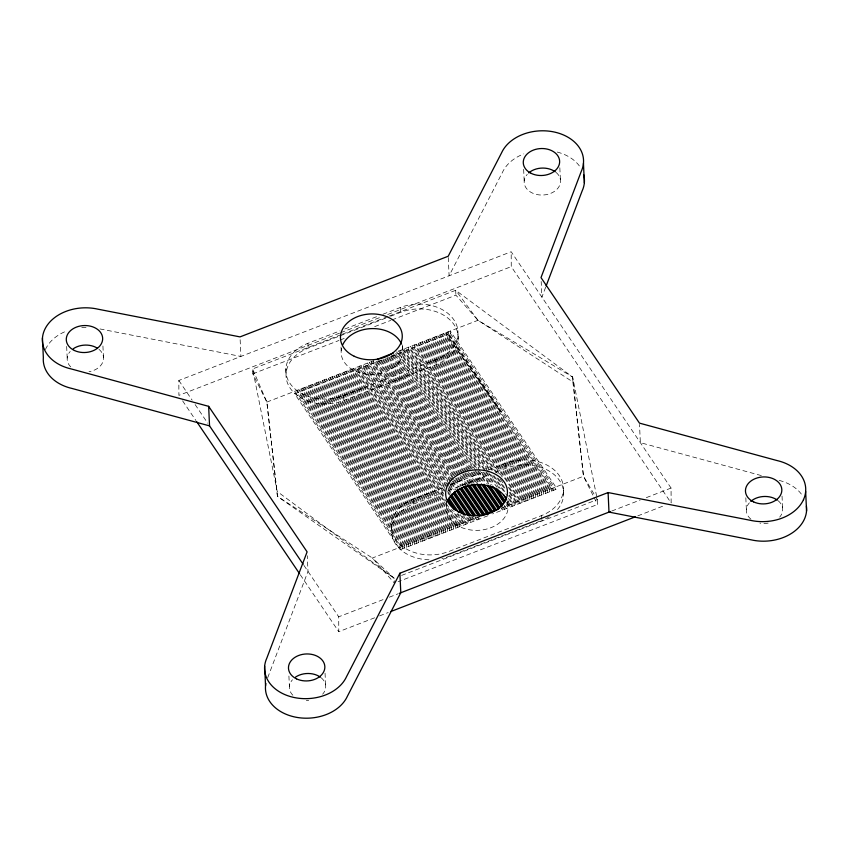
<?xml version="1.0" encoding="UTF-8"?>
<svg xmlns="http://www.w3.org/2000/svg" width="849" height="849" viewBox="0 0 849 849"><rect width="100%" height="100%" fill="white"/><g stroke="black" fill="none" stroke-linecap="round" stroke-linejoin="round"><path stroke-width="0.64" stroke-dasharray="4.25 3.18" d="M267.711 677.693L307.996 571.398L307.285 555.766M545.642 287.259L541.895 297.139L541.184 281.507M339.526 333.158L178.906 395.369L178.831 380.479L511.183 251.739L671.06 488.058L671.135 502.948L511.257 266.628L511.183 251.739M382.995 314.215L400.229 307.54A39.956 29.598 -2.6 0 1 453.801 319.712A39.956 29.598 -2.6 0 1 435.908 359.806L343.58 395.57A39.956 29.598 -2.6 0 1 290.008 383.398A39.956 29.598 -2.6 0 1 307.911 343.304L339.918 330.898M344.843 328.998L378.07 316.125M340.757 332.67L381.53 316.879M387.706 314.491L511.257 266.628M341.213 334.623L252.588 368.954L252.811 373.836L266.862 402.076L277.453 496.378L394.201 578.265L394.424 583.157L372.361 558.016L277.453 496.378L266.862 402.076L252.588 368.954L277.23 491.486L394.201 578.265L372.361 558.016L479.154 516.648M342.444 334.145L387.993 316.507M389.224 316.03L455.69 290.284L572.651 377.052L597.303 499.594L597.526 504.476L398.107 581.724M390.604 316.242L400.452 312.421A39.956 29.598 -2.6 0 1 454.024 324.605A39.956 29.598 -2.6 0 1 436.121 364.699L343.803 400.452A39.956 29.598 -2.6 0 1 290.231 388.28A39.956 29.598 -2.6 0 1 308.134 348.186L338.91 336.268M340.141 335.79L385.679 318.152M252.811 373.836L338.974 340.46M340.205 339.982L345.129 338.082M374.674 326.632L390.678 320.434M391.909 319.956L455.913 295.165L477.976 320.296L572.873 381.944L583.475 476.236L593.43 496.241M266.862 402.076L373.539 360.751M398.223 351.189L477.976 320.296L572.651 377.052L583.475 476.236L594.671 495.147M487.91 515.746L400.166 549.727L294.667 393.798L382.294 359.849M447.848 334.453L553.346 490.393L553.23 487.952L447.731 332.012L447.848 334.453L387.176 357.96L464.445 472.171M446.362 332.543L446.478 334.984L501.186 412.2L448.431 334.23L450.384 333.477L450.278 331.025L555.777 486.965L555.893 489.406L492.675 513.9M488.44 470.059L505.675 463.384A39.956 29.598 -2.6 0 1 559.247 475.567A39.956 29.598 -2.6 0 1 541.344 515.661L449.025 551.415A39.956 29.598 -2.6 0 1 395.454 539.242A39.956 29.598 -2.6 0 1 413.346 499.148L444.123 487.23M450.278 484.843L482.285 472.447M428.989 559.788A39.956 29.598 -2.6 0 1 392.27 536.886A39.956 29.598 -2.6 0 1 413.569 504.041L443.114 492.59M448.039 490.68L489.894 474.474M496.049 472.086L505.898 468.277A39.956 29.598 -2.6 0 1 553.633 474.167A39.956 29.598 -2.6 0 1 557.05 510.069M501.398 508.031L583.475 476.236M540.335 521.021L449.248 556.307A39.956 29.598 -2.6 0 1 441.915 558.525M401.588 575.41L597.303 499.594L595.329 496.251M374.621 617.807L338.783 631.688L338.709 616.799L384.427 599.097M389.362 597.176L398.011 593.833M611.758 511.034L640.178 500.029M646.354 497.631L671.06 488.058M379.556 615.896L388.205 612.543M637.779 515.874L664.958 505.335M99.991 328.945L240.904 356.442L240.076 338.199M761.309 475.578L640.348 442.658L639.52 424.415M477.976 320.296L455.69 290.284L455.913 295.165M450.384 333.477L555.893 489.406M502.247 476.926L414.577 347.347L414.461 344.906L519.959 500.836L520.076 503.287L508.19 485.713M499.435 474.145L412.508 345.66L412.614 348.101L497.312 473.296M508.349 487.326L518.007 501.6L518.113 504.041L509.198 490.86M495.986 472.702L410.545 346.413L410.661 348.865L493.131 470.76M500.443 479.292L504.157 484.79M509.368 492.473L516.054 502.353L516.16 504.805L509.474 494.914M498.331 478.443L505.017 488.324M491.804 470.166L408.592 347.177L408.698 349.618L490.425 470.42M497.005 477.86L505.176 489.937M508.891 495.423L514.091 503.117L514.207 505.558L508.264 496.771M494.139 475.907L507.522 495.678M489.109 469.826L406.639 347.931L406.745 350.382L486.986 468.977M492.823 475.323L505.452 493.991M508.424 498.384L512.138 503.871L512.244 506.312L508.53 500.825M490.701 474.474L500.358 488.748M487.888 471.683L404.676 348.695L404.793 351.136L485.777 470.834M488.631 472.787L499.032 488.154M507.946 501.334L510.175 504.635L510.291 507.076L506.577 501.579M486.519 471.938L496.92 487.305M402.723 349.448L485.193 471.344M485.936 472.447L494.107 484.524M505.993 502.099L508.222 505.388L508.328 507.829L506.1 504.539M402.829 351.889L481.585 468.298M484.556 472.691L492.728 484.768M480.258 467.714L400.76 350.213L400.877 352.653L478.889 467.958M483.23 472.108L492.144 485.278M481.861 472.352L490.775 485.532M504.147 505.293L506.375 508.593L506.269 506.142M488.706 483.845L398.807 350.966L398.913 353.407L477.669 469.815M478.412 470.908L487.326 484.089M502.937 507.15L504.423 509.347L504.306 506.906M397.597 352.823L477.085 470.325M477.828 471.428L485.267 482.402M475.716 470.569L396.961 354.171L396.854 351.719M476.459 471.673L483.888 482.657M500.974 507.914L502.459 510.111L502.353 507.66M395.634 353.577L474.389 469.985M475.132 471.089L483.304 483.166M395.008 354.924L481.935 483.41M393.681 354.341L472.437 470.739M473.18 471.842L480.608 482.826M393.045 355.689L471.057 470.993M471.8 472.086L479.229 483.07M391.718 355.094L470.473 471.503M471.216 472.596L477.902 482.487M391.092 356.442L476.533 482.731M390.508 356.951L467.778 471.163M468.521 472.256L475.949 483.24M389.129 357.196L467.141 472.511M467.884 473.604L473.827 482.391M388.545 357.716L465.814 471.917M466.557 473.02L473.243 482.901M465.188 473.264L471.874 483.145M386.592 358.469L463.862 472.681M464.605 473.774L471.291 483.665M385.223 358.713L462.482 472.925M463.225 474.018L469.911 483.909M384.639 359.223L461.909 473.434M462.652 474.538L469.338 484.418M383.26 359.477L467.215 483.569M382.676 359.987L459.946 474.198M460.689 475.291L466.632 484.079M381.307 360.231L459.32 475.536M460.062 476.639L466.005 485.426M380.723 360.74L464.679 484.832M379.344 360.995L457.356 476.3M458.099 477.393L463.299 485.087M378.017 360.401L456.773 476.809M457.515 477.902L462.716 485.596M377.391 361.748L455.404 477.053M456.146 478.157L461.347 485.84M376.065 361.165L454.82 477.562M455.563 478.666L460.763 486.35M375.428 362.502L454.183 478.91M454.926 480.014L459.383 486.594M452.867 478.327L373.369 360.825L373.475 363.266L452.23 479.674M453.61 479.42L458.81 487.114M452.973 480.767L457.431 487.358M477.488 517.009L478.974 519.206L478.868 516.765M451.647 480.184L371.406 361.578L371.522 364.019L451.021 481.521M452.39 481.277L456.847 487.867M451.764 482.625L456.221 489.215M474.793 516.67L477.021 519.959L476.905 517.519M450.437 482.041L369.453 362.343L369.559 364.783L454.257 489.969M451.18 483.134L455.637 489.724M472.086 516.33L475.058 520.724L474.952 518.272M449.217 483.898L367.49 363.096L367.606 365.537L448.59 485.235M449.959 484.991L453.674 490.478M471.513 516.839L472.999 519.036L473.105 521.477L470.134 517.083M449.333 486.339L453.048 491.826M448.007 485.745L365.537 363.85L365.643 366.301L447.37 487.093M448.75 486.848L452.464 492.335M468.807 516.5L471.036 519.79L471.153 522.231L467.438 516.744M448.113 488.196L451.084 492.59M450.511 493.099L363.584 364.614L363.69 367.055L444.674 486.753M466.854 517.253L469.083 520.554L469.189 522.995L463.989 515.311M447.646 491.147L449.874 494.436M444.834 488.366L361.621 365.367L361.738 367.808L444.95 490.807M447.805 492.76L449.291 494.956M463.405 515.821L467.12 521.307L467.237 523.748L462.036 516.065M444.367 491.316L359.668 366.131L359.774 368.572L443.73 492.664M459.967 514.377L465.167 522.071L465.273 524.512L457.844 513.528M443.889 494.277L357.705 366.885L357.822 369.326L444.749 497.811M457.261 514.038L463.214 522.825L463.321 525.266L453.663 510.992M447.136 502.714L355.752 367.649L355.858 370.09L461.368 526.03L461.251 523.578L451.594 509.304M178.831 380.479L192.15 400.176M195.111 404.548L207.697 423.152M303.921 565.381L338.709 616.799M182.609 400.845L195.928 420.531M300.302 574.794L338.783 631.688M594.013 497.418L597.526 504.476M782.035 496.071L782.682 510.408M745.825 497.79L746.367 509.517M572.651 377.052L572.873 381.944M559.841 167.773L560.499 182.1M563.375 490.499L563.598 495.392M541.344 515.661L541.513 519.323M523.653 169.291L524.183 181.017M507.734 500.963L508.063 508.286M505.675 463.384L505.898 468.277M457.94 334.655L458.163 339.536M448.272 257.544L449.1 275.787L502.502 172.273A42.121 31.201 -2.6 0 1 523.812 153.913M448.314 331.789L448.431 334.23M446.171 501.727L446.383 506.62M435.908 359.806L436.121 364.699M413.346 499.148L413.569 504.041M402.532 345.012L402.872 352.346M400.229 307.54L400.452 312.421M400.166 549.727L400.059 547.287L294.55 391.347L294.667 393.798M391.315 524.3L391.538 529.192M343.58 395.57L343.803 400.452M341.022 347.008L341.192 350.669M325.05 673.193L325.698 687.52M307.911 343.304L308.134 348.186M285.88 368.455L286.102 373.337M288.915 676.016L289.392 686.438M102.931 345.999L103.525 359.021M66.668 346.413L67.198 358.14M549.218 516.691A39.956 29.598 -2.6 0 1 541.566 520.543M557.252 152.067A42.121 31.201 -2.6 0 1 580.143 167.041M779.149 480.396A42.121 31.201 -2.6 0 1 802.188 495.243M45.432 349.512A42.121 31.201 -2.6 0 1 66.551 331.036M81.791 327.544A42.121 31.201 -2.6 0 1 87.903 327.364M507.522 502.332A30.914 22.902 -2.6 0 1 477.669 530.349A30.914 22.902 -2.6 0 1 446.765 504.232M402.33 346.392A30.914 22.902 -2.6 0 1 371.66 374.43A30.914 22.902 -2.6 0 1 341.882 347.092M321.251 677.831A18.2 13.488 -2.6 0 1 322.652 694.195M308.696 700.425A18.2 13.488 -2.6 0 1 306.309 700.467M292.852 695.235A18.2 13.488 -2.6 0 1 292.438 679.773M98.983 349.353A18.2 13.488 -2.6 0 1 88.996 371.724M70.743 366.917A18.2 13.488 -2.6 0 1 70.18 351.454M556.053 172.411A18.2 13.488 -2.6 0 1 555.458 190.643A18.2 13.488 -2.6 0 1 530.922 192.298A18.2 13.488 -2.6 0 1 527.24 174.353M778.14 500.74A18.2 13.488 -2.6 0 1 779.7 517.094M768.165 523.111A18.2 13.488 -2.6 0 1 759.897 523.111M750.909 519.185A18.2 13.488 -2.6 0 1 749.349 502.831M551.277 488.706L445.778 332.776L445.884 335.217L551.383 491.157L551.277 488.706M549.324 489.47L443.815 333.53L443.931 335.971L549.43 491.911L549.324 489.47M547.361 490.223L441.862 334.294L441.968 336.735L547.478 492.675L547.361 490.223M545.408 490.987L439.909 335.047L440.015 337.488L545.514 493.428L545.408 490.987M543.445 491.741L437.946 335.801L438.063 338.252L543.562 494.182L543.445 491.741M541.492 492.505L435.993 336.565L436.099 339.006L541.598 494.946L541.492 492.505M539.539 493.258L434.03 337.318L434.147 339.759L539.646 495.699L539.539 493.258M537.576 494.022L432.077 338.082L432.183 340.523L537.693 496.463L537.576 494.022M535.623 494.776L430.114 338.836L430.231 341.277L535.73 497.217L535.623 494.776M533.66 495.529L428.161 339.6L428.278 342.041L533.777 497.981L533.66 495.529M531.707 496.294L426.209 340.353L426.315 342.794L531.814 498.734L531.707 496.294M529.744 497.047L424.245 341.107L424.362 343.558L529.861 499.488L529.744 497.047M527.791 497.811L422.293 341.871L422.399 344.312L527.908 500.252L527.791 497.811M525.839 498.565L420.329 342.625L420.446 345.065L525.945 501.006L525.839 498.565M523.875 499.329L418.377 343.389L418.483 345.83L523.992 501.77L523.875 499.329M521.923 500.082L416.424 344.142L416.53 346.583L522.029 502.523L521.923 500.082M459.298 524.342L353.8 368.402L353.906 370.843L459.405 526.783L459.298 524.342M457.335 525.096L351.836 369.156L351.953 371.607L457.452 527.547L457.335 525.096M455.382 525.86L349.884 369.92L349.99 372.361L455.488 528.301L455.382 525.86M453.43 526.613L347.92 370.673L348.037 373.125L453.536 529.054L453.43 526.613M451.466 527.378L345.968 371.438L346.074 373.878L451.583 529.818L451.466 527.378M449.514 528.131L344.004 372.191L344.121 374.632L449.62 530.572L449.514 528.131M447.55 528.885L342.051 372.955L342.168 375.396L447.667 531.336L447.55 528.885M445.598 529.649L340.099 373.709L340.205 376.149L445.704 532.09L445.598 529.649M443.634 530.402L338.135 374.462L338.252 376.914L443.751 532.854L443.634 530.402M441.682 531.166L336.183 375.226L336.289 377.667L441.798 533.607L441.682 531.166M439.729 531.92L334.219 375.98L334.336 378.431L439.835 534.361L439.729 531.92M437.766 532.684L332.267 376.744L332.373 379.185L437.882 535.125L437.766 532.684M435.813 533.437L330.314 377.497L330.42 379.938L435.919 535.878L435.813 533.437M433.85 534.201L328.351 378.261L328.467 380.702L433.966 536.642L433.85 534.201M431.897 534.955L326.398 379.015L326.504 381.456L432.003 537.396L431.897 534.955M429.944 535.708L324.435 379.779L324.551 382.22L430.05 538.16L429.944 535.708M427.981 536.472L322.482 380.532L322.588 382.973L428.098 538.913L427.981 536.472M426.028 537.226L320.529 381.286L320.635 383.737L426.134 539.667L426.028 537.226M424.065 537.99L318.566 382.05L318.683 384.491L424.182 540.431L424.065 537.99M422.112 538.744L316.613 382.803L316.719 385.244L422.218 541.184L422.112 538.744M420.159 539.508L314.65 383.568L314.767 386.008L420.266 541.949L420.159 539.508M418.196 540.261L312.697 384.321L312.803 386.762L418.313 542.702L418.196 540.261M416.243 541.015L310.745 385.085L310.851 387.526L416.35 543.466L416.243 541.015M414.28 541.779L308.781 385.839L308.898 388.28L414.397 544.22L414.28 541.779M412.327 542.532L306.829 386.592L306.935 389.044L412.434 544.973L412.327 542.532M410.375 543.296L304.865 387.356L304.982 389.797L410.481 545.737L410.375 543.296M408.411 544.05L302.913 388.11L303.019 390.551L408.528 546.491L408.411 544.05M406.459 544.814L300.949 388.874L301.066 391.315L406.565 547.255L406.459 544.814M404.495 545.567L298.997 389.627L299.113 392.068L404.612 548.008L404.495 545.567M402.543 546.321L297.044 390.391L297.15 392.832L402.649 548.772L402.543 546.321"/><path stroke-width="1.27" d="M546.109 286.017L582.181 190.845A42.121 31.201 -2.6 0 0 583.656 174.692M803.472 499.711L803.568 499.488A42.121 31.201 -2.6 0 0 776.973 460.54L639.456 423.12L541.004 277.602L581.289 171.307A42.121 31.201 -2.6 0 0 555.076 132.2A42.121 31.201 -2.6 0 0 501.621 152.735L448.208 256.239L240.012 336.894L97.815 309.153A42.121 31.201 -2.6 0 0 44.541 329.964A42.121 31.201 -2.6 0 0 71.136 368.922L208.652 406.342L307.105 551.861L266.819 658.155A42.121 31.201 -2.6 0 0 293.032 697.252A42.121 31.201 -2.6 0 0 346.498 676.727L399.9 573.213L608.096 492.558L750.304 520.299A42.121 31.201 -2.6 0 0 803.568 499.488M377.243 359.318L393.289 353.099M481.627 515.693L497.694 509.464M399.253 593.355L610.527 511.512M390.678 611.588L635.307 516.829M503.489 494.744L506.46 499.138M497.079 488.918L505.251 500.995M494.956 488.069L504.614 502.343M492.887 486.381L504.041 502.852M490.191 486.042L502.82 504.709M488.069 485.193L502.194 506.057M487.496 485.702L501.61 506.566M484.047 484.259L499.647 507.32M482.678 484.514L499.021 508.668M481.351 483.919L498.437 509.177M479.388 484.683L496.485 509.941M477.276 483.824L495.105 510.185M476.692 484.344L494.521 510.695M473.986 484.004L492.569 511.448M472.617 484.248L491.932 512.796M472.033 484.758L490.605 512.212M470.081 485.511L488.653 512.966M467.958 484.662L488.016 514.314M467.375 485.172L486.689 513.73M465.422 485.936L484.737 514.483M464.042 486.18L483.357 514.727M463.458 486.689L482.784 515.247M461.506 487.453L480.821 516.001M460.869 488.791L479.452 516.245M459.553 488.207L478.125 515.661M457.59 488.971L475.419 515.322M456.964 490.308L474.05 515.566M456.38 490.818L473.466 516.075M454.417 491.582L470.771 515.736M453.791 492.929L469.391 515.99M453.207 493.439L468.064 515.396M451.254 494.192L465.369 515.056M450.617 495.54L463.246 514.207M450.034 496.049L461.92 513.624M448.824 497.907L458.481 512.18M448.187 499.254L455.616 510.238M447.603 499.764L454.289 509.644M209.172 425.338L303.178 564.288M196.671 421.624L299.559 573.701M805.659 491.444L806.55 510.992M608.096 492.558L608.988 512.106L751.185 539.847A42.121 31.201 -2.6 0 0 806.454 506.322M583.465 163.273L584.345 182.811M399.9 573.213L400.792 592.761L347.379 696.265A42.121 31.201 -2.6 0 1 297.702 717.532A42.121 31.201 -2.6 0 1 265.864 683.413M264.655 666.189L265.535 685.727M208.652 406.342L209.544 425.88L72.027 388.46A42.121 31.201 -2.6 0 1 43.341 357.556L42.45 338.008M447.954 500.719A30.914 22.902 -2.6 0 1 477.594 484.535A30.914 22.902 -2.6 0 1 506.726 500.029M342.752 344.768A30.914 22.902 -2.6 0 1 372.393 328.584A30.914 22.902 -2.6 0 1 401.535 344.078M295.579 677.067A18.2 13.488 -2.6 0 1 320.444 677.205M73.301 348.727A18.2 13.488 -2.6 0 1 97.295 348.143M528.694 172.92A18.2 13.488 -2.6 0 1 555.246 171.785M750.781 501.398A18.2 13.488 -2.6 0 1 777.334 500.114M354.235 356.272A30.914 22.902 -2.6 0 0 402.203 337.69A30.914 22.902 -2.6 0 0 357.662 316.592A30.914 22.902 -2.6 0 0 354.235 356.272M459.426 512.212A30.914 22.902 -2.6 0 0 507.394 493.63A30.914 22.902 -2.6 0 0 462.854 472.532A30.914 22.902 -2.6 0 0 459.426 512.212M753.604 501.876A18.2 13.488 -2.6 0 0 781.802 490.86A18.2 13.488 -2.6 0 0 755.504 478.518A18.2 13.488 -2.6 0 0 753.604 501.876M296.513 678.85A18.2 13.488 -2.6 0 0 324.817 667.983A18.2 13.488 -2.6 0 0 298.646 655.492A18.2 13.488 -2.6 0 0 296.513 678.85M74.436 350.499A18.2 13.488 -2.6 0 0 102.633 339.483A18.2 13.488 -2.6 0 0 76.346 327.13A18.2 13.488 -2.6 0 0 74.436 350.499M531.315 173.429A18.2 13.488 -2.6 0 0 559.608 162.562A18.2 13.488 -2.6 0 0 533.448 150.071A18.2 13.488 -2.6 0 0 531.315 173.429"/></g></svg>
